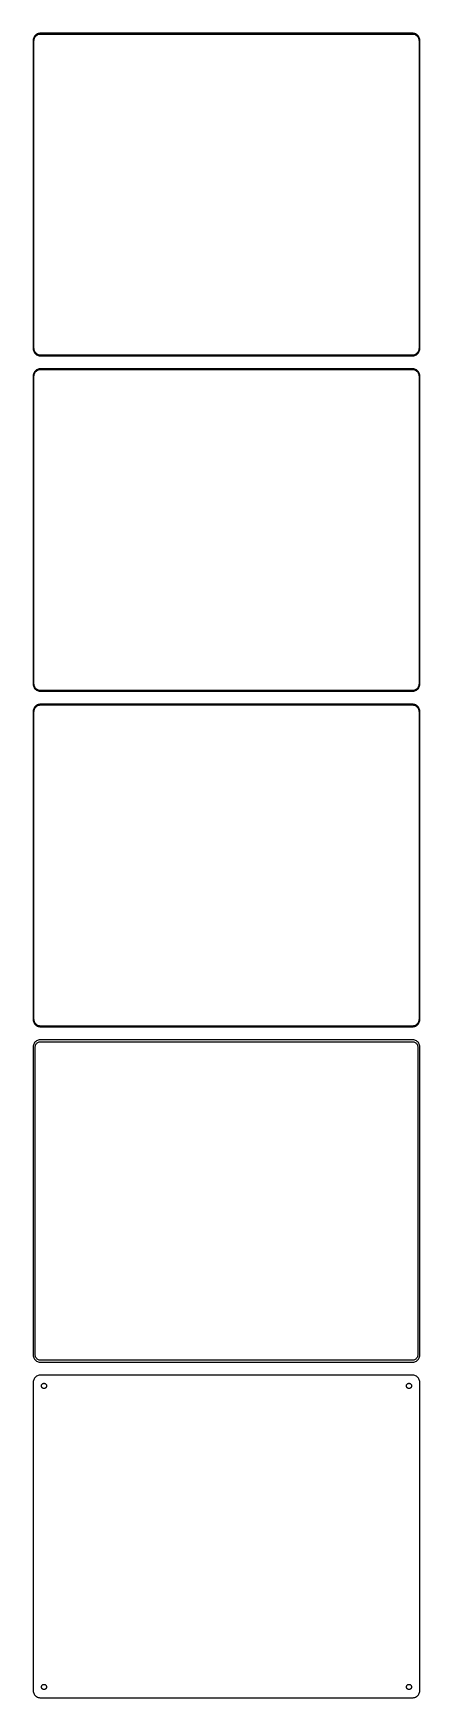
# Model space of a CAD drawing. Header units: metres. Extents: x -135 to 135, y 824 to 1984.
import ezdxf

# ---------------------------------------------------------------- set-up
doc = ezdxf.new("R2010")
doc.units = ezdxf.units.M

msp = doc.modelspace()

# ---------------------------------------------------------------- linework, layer by layer
for p, q in [((-134.961, 1980.13), (-135, 1979.5)), ((-135, 1979.5), (-135, 1764.5)), ((-134.843, 1980.74), (-134.961, 1980.13)), ((-134.649, 1981.34), (-134.843, 1980.74)), ((-134.382, 1981.91), (-134.649, 1981.34)), ((-134.5, 1979.25), (-134.463, 1979.85)), ((-134.5, 1764.75), (-134.5, 1979.25)), ((-134.463, 1979.85), (-134.351, 1980.43)), ((-134.045, 1982.44), (-134.382, 1981.91)), ((-134.351, 1980.43), (-134.166, 1981)), ((-134.166, 1981), (-133.912, 1981.54)), ((-133.645, 1982.92), (-134.045, 1982.44)), ((-133.912, 1981.54), (-133.593, 1982.04)), ((-133.187, 1983.35), (-133.645, 1982.92)), ((-133.593, 1982.04), (-133.213, 1982.5)), ((-133.213, 1982.5), (-132.778, 1982.91)), ((-132.679, 1983.72), (-133.187, 1983.35)), ((-132.778, 1982.91), (-132.295, 1983.26)), ((-132.129, 1984.02), (-132.679, 1983.72)), ((-132.295, 1983.26), (-131.772, 1983.55)), ((-131.545, 1984.26), (-132.129, 1984.02)), ((-131.772, 1983.55), (-131.218, 1983.77)), ((-130.937, 1984.41), (-131.545, 1984.26)), ((-131.218, 1983.77), (-130.64, 1983.92)), ((-130.314, 1984.49), (-130.937, 1984.41)), ((-130.64, 1983.92), (-130.048, 1983.99)), ((130.314, 1984.49), (-130.314, 1984.49)), ((-130.048, 1983.99), (130.048, 1983.99)), ((130.048, 1983.99), (130.64, 1983.92)), ((130.937, 1984.41), (130.314, 1984.49)), ((130.64, 1983.92), (131.218, 1983.77)), ((131.545, 1984.26), (130.937, 1984.41)), ((131.218, 1983.77), (131.772, 1983.55)), ((132.129, 1984.02), (131.545, 1984.26)), ((131.772, 1983.55), (132.295, 1983.26)), ((132.679, 1983.72), (132.129, 1984.02)), ((132.295, 1983.26), (132.778, 1982.91)), ((133.187, 1983.35), (132.679, 1983.72)), ((132.778, 1982.91), (133.213, 1982.5)), ((133.645, 1982.92), (133.187, 1983.35)), ((133.213, 1982.5), (133.593, 1982.04)), ((133.593, 1982.04), (133.912, 1981.54)), ((134.045, 1982.44), (133.645, 1982.92)), ((133.912, 1981.54), (134.166, 1981)), ((134.382, 1981.91), (134.045, 1982.44)), ((134.166, 1981), (134.351, 1980.43)), ((134.351, 1980.43), (134.463, 1979.85)), ((134.649, 1981.34), (134.382, 1981.91)), ((134.463, 1979.85), (134.5, 1979.25)), ((134.5, 1979.25), (134.5, 1764.75)), ((134.843, 1980.74), (134.649, 1981.34)), ((134.961, 1980.13), (134.843, 1980.74)), ((135, 1979.5), (134.961, 1980.13)), ((135, 1764.5), (135, 1979.5)), ((-134.463, 1764.15), (-134.5, 1764.75)), ((134.5, 1764.75), (134.463, 1764.15)), ((-135, 1764.5), (-134.961, 1763.87)), ((-134.961, 1763.87), (-134.843, 1763.26)), ((-134.843, 1763.26), (-134.649, 1762.66)), ((-134.649, 1762.66), (-134.382, 1762.09)), ((-134.351, 1763.57), (-134.463, 1764.15)), ((-134.382, 1762.09), (-134.045, 1761.56)), ((-134.166, 1763), (-134.351, 1763.57)), ((-133.912, 1762.46), (-134.166, 1763)), ((-134.045, 1761.56), (-133.645, 1761.08)), ((-133.593, 1761.96), (-133.912, 1762.46)), ((-133.645, 1761.08), (-133.187, 1760.65)), ((-133.213, 1761.5), (-133.593, 1761.96)), ((-132.778, 1761.09), (-133.213, 1761.5)), ((-133.187, 1760.65), (-132.679, 1760.28)), ((-132.295, 1760.74), (-132.778, 1761.09)), ((-132.679, 1760.28), (-132.129, 1759.98)), ((-131.772, 1760.45), (-132.295, 1760.74)), ((-132.129, 1759.98), (-131.545, 1759.74)), ((-131.218, 1760.23), (-131.772, 1760.45)), ((-131.545, 1759.74), (-130.937, 1759.59)), ((-130.64, 1760.08), (-131.218, 1760.23)), ((-130.937, 1759.59), (-130.314, 1759.51)), ((-130.048, 1760.01), (-130.64, 1760.08)), ((-130.314, 1759.51), (130.314, 1759.51)), ((130.048, 1760.01), (-130.048, 1760.01)), ((130.64, 1760.08), (130.048, 1760.01)), ((130.314, 1759.51), (130.937, 1759.59)), ((131.218, 1760.23), (130.64, 1760.08)), ((130.937, 1759.59), (131.545, 1759.74)), ((131.772, 1760.45), (131.218, 1760.23)), ((131.545, 1759.74), (132.129, 1759.98)), ((132.295, 1760.74), (131.772, 1760.45)), ((132.129, 1759.98), (132.679, 1760.28)), ((132.778, 1761.09), (132.295, 1760.74)), ((132.679, 1760.28), (133.187, 1760.65)), ((133.213, 1761.5), (132.778, 1761.09)), ((133.187, 1760.65), (133.645, 1761.08)), ((133.593, 1761.96), (133.213, 1761.5)), ((133.912, 1762.46), (133.593, 1761.96)), ((133.645, 1761.08), (134.045, 1761.56)), ((134.166, 1763), (133.912, 1762.46)), ((134.045, 1761.56), (134.382, 1762.09)), ((134.351, 1763.57), (134.166, 1763)), ((134.463, 1764.15), (134.351, 1763.57)), ((134.382, 1762.09), (134.649, 1762.66)), ((134.649, 1762.66), (134.843, 1763.26)), ((134.843, 1763.26), (134.961, 1763.87)), ((134.961, 1763.87), (135, 1764.5)), ((-134.961, 1746.13), (-135, 1745.5)), ((-135, 1745.5), (-135, 1530.5)), ((-134.843, 1746.74), (-134.961, 1746.13)), ((-134.649, 1747.34), (-134.843, 1746.74)), ((-134.382, 1747.91), (-134.649, 1747.34)), ((-134.5, 1745.25), (-134.463, 1745.85)), ((-134.5, 1530.75), (-134.5, 1745.25)), ((-134.463, 1745.85), (-134.351, 1746.43)), ((-134.045, 1748.44), (-134.382, 1747.91)), ((-134.351, 1746.43), (-134.166, 1747)), ((-134.166, 1747), (-133.912, 1747.54)), ((-133.645, 1748.92), (-134.045, 1748.44)), ((-133.912, 1747.54), (-133.593, 1748.04)), ((-133.187, 1749.35), (-133.645, 1748.92)), ((-133.593, 1748.04), (-133.213, 1748.5)), ((-133.213, 1748.5), (-132.778, 1748.91)), ((-132.679, 1749.72), (-133.187, 1749.35)), ((-132.778, 1748.91), (-132.295, 1749.26)), ((-132.129, 1750.02), (-132.679, 1749.72)), ((-132.295, 1749.26), (-131.772, 1749.55)), ((-131.545, 1750.26), (-132.129, 1750.02)), ((-131.772, 1749.55), (-131.218, 1749.77)), ((-130.937, 1750.41), (-131.545, 1750.26)), ((-131.218, 1749.77), (-130.64, 1749.92)), ((-130.314, 1750.49), (-130.937, 1750.41)), ((-130.64, 1749.92), (-130.048, 1749.99)), ((130.314, 1750.49), (-130.314, 1750.49)), ((-130.048, 1749.99), (130.048, 1749.99)), ((130.048, 1749.99), (130.64, 1749.92)), ((130.937, 1750.41), (130.314, 1750.49)), ((130.64, 1749.92), (131.218, 1749.77)), ((131.545, 1750.26), (130.937, 1750.41)), ((131.218, 1749.77), (131.772, 1749.55)), ((132.129, 1750.02), (131.545, 1750.26)), ((131.772, 1749.55), (132.295, 1749.26)), ((132.679, 1749.72), (132.129, 1750.02)), ((132.295, 1749.26), (132.778, 1748.91)), ((133.187, 1749.35), (132.679, 1749.72)), ((132.778, 1748.91), (133.213, 1748.5)), ((133.645, 1748.92), (133.187, 1749.35)), ((133.213, 1748.5), (133.593, 1748.04)), ((133.593, 1748.04), (133.912, 1747.54)), ((134.045, 1748.44), (133.645, 1748.92)), ((133.912, 1747.54), (134.166, 1747)), ((134.382, 1747.91), (134.045, 1748.44)), ((134.166, 1747), (134.351, 1746.43)), ((134.351, 1746.43), (134.463, 1745.85)), ((134.649, 1747.34), (134.382, 1747.91)), ((134.463, 1745.85), (134.5, 1745.25)), ((134.5, 1745.25), (134.5, 1530.75)), ((134.843, 1746.74), (134.649, 1747.34)), ((134.961, 1746.13), (134.843, 1746.74)), ((135, 1745.5), (134.961, 1746.13)), ((135, 1530.5), (135, 1745.5)), ((-135, 1530.5), (-134.961, 1529.87)), ((-134.961, 1529.87), (-134.843, 1529.26)), ((-134.843, 1529.26), (-134.649, 1528.66)), ((-134.649, 1528.66), (-134.382, 1528.09)), ((-134.463, 1530.15), (-134.5, 1530.75)), ((-134.351, 1529.57), (-134.463, 1530.15)), ((-134.382, 1528.09), (-134.045, 1527.56)), ((-134.166, 1529), (-134.351, 1529.57)), ((-133.912, 1528.46), (-134.166, 1529)), ((-134.045, 1527.56), (-133.645, 1527.08)), ((-133.593, 1527.96), (-133.912, 1528.46)), ((-133.645, 1527.08), (-133.187, 1526.65)), ((-133.213, 1527.5), (-133.593, 1527.96)), ((-132.778, 1527.09), (-133.213, 1527.5)), ((-133.187, 1526.65), (-132.679, 1526.28)), ((-132.295, 1526.74), (-132.778, 1527.09)), ((-132.679, 1526.28), (-132.129, 1525.98)), ((-131.772, 1526.45), (-132.295, 1526.74)), ((-132.129, 1525.98), (-131.545, 1525.74)), ((-131.218, 1526.23), (-131.772, 1526.45)), ((-131.545, 1525.74), (-130.937, 1525.59)), ((-130.64, 1526.08), (-131.218, 1526.23)), ((-130.937, 1525.59), (-130.314, 1525.51)), ((-130.048, 1526.01), (-130.64, 1526.08)), ((-130.314, 1525.51), (130.314, 1525.51)), ((130.048, 1526.01), (-130.048, 1526.01)), ((130.64, 1526.08), (130.048, 1526.01)), ((130.314, 1525.51), (130.937, 1525.59)), ((131.218, 1526.23), (130.64, 1526.08)), ((130.937, 1525.59), (131.545, 1525.74)), ((131.772, 1526.45), (131.218, 1526.23)), ((131.545, 1525.74), (132.129, 1525.98)), ((132.295, 1526.74), (131.772, 1526.45)), ((132.129, 1525.98), (132.679, 1526.28)), ((132.778, 1527.09), (132.295, 1526.74)), ((132.679, 1526.28), (133.187, 1526.65)), ((133.213, 1527.5), (132.778, 1527.09)), ((133.187, 1526.65), (133.645, 1527.08)), ((133.593, 1527.96), (133.213, 1527.5)), ((133.912, 1528.46), (133.593, 1527.96)), ((133.645, 1527.08), (134.045, 1527.56)), ((134.166, 1529), (133.912, 1528.46)), ((134.045, 1527.56), (134.382, 1528.09)), ((134.351, 1529.57), (134.166, 1529)), ((134.463, 1530.15), (134.351, 1529.57)), ((134.382, 1528.09), (134.649, 1528.66)), ((134.5, 1530.75), (134.463, 1530.15)), ((134.649, 1528.66), (134.843, 1529.26)), ((134.843, 1529.26), (134.961, 1529.87)), ((134.961, 1529.87), (135, 1530.5)), ((-134.961, 1512.13), (-135, 1511.5)), ((-135, 1511.5), (-135, 1296.5)), ((-134.843, 1512.74), (-134.961, 1512.13)), ((-134.649, 1513.34), (-134.843, 1512.74)), ((-134.382, 1513.91), (-134.649, 1513.34)), ((-134.5, 1511.25), (-134.463, 1511.85)), ((-134.5, 1296.75), (-134.5, 1511.25)), ((-134.463, 1511.85), (-134.351, 1512.43)), ((-134.045, 1514.44), (-134.382, 1513.91)), ((-134.351, 1512.43), (-134.166, 1513)), ((-134.166, 1513), (-133.912, 1513.54)), ((-133.645, 1514.92), (-134.045, 1514.44)), ((-133.912, 1513.54), (-133.593, 1514.04)), ((-133.187, 1515.35), (-133.645, 1514.92)), ((-133.593, 1514.04), (-133.213, 1514.5)), ((-133.213, 1514.5), (-132.778, 1514.91)), ((-132.679, 1515.72), (-133.187, 1515.35)), ((-132.778, 1514.91), (-132.295, 1515.26)), ((-132.129, 1516.02), (-132.679, 1515.72)), ((-132.295, 1515.26), (-131.772, 1515.55)), ((-131.545, 1516.26), (-132.129, 1516.02)), ((-131.772, 1515.55), (-131.218, 1515.77)), ((-130.937, 1516.41), (-131.545, 1516.26)), ((-131.218, 1515.77), (-130.64, 1515.92)), ((-130.314, 1516.49), (-130.937, 1516.41)), ((-130.64, 1515.92), (-130.048, 1515.99)), ((130.314, 1516.49), (-130.314, 1516.49)), ((-130.048, 1515.99), (130.048, 1515.99)), ((130.048, 1515.99), (130.64, 1515.92)), ((130.937, 1516.41), (130.314, 1516.49)), ((130.64, 1515.92), (131.218, 1515.77)), ((131.545, 1516.26), (130.937, 1516.41)), ((131.218, 1515.77), (131.772, 1515.55)), ((132.129, 1516.02), (131.545, 1516.26)), ((131.772, 1515.55), (132.295, 1515.26)), ((132.679, 1515.72), (132.129, 1516.02)), ((132.295, 1515.26), (132.778, 1514.91)), ((133.187, 1515.35), (132.679, 1515.72)), ((132.778, 1514.91), (133.213, 1514.5)), ((133.645, 1514.92), (133.187, 1515.35)), ((133.213, 1514.5), (133.593, 1514.04)), ((133.593, 1514.04), (133.912, 1513.54)), ((134.045, 1514.44), (133.645, 1514.92)), ((133.912, 1513.54), (134.166, 1513)), ((134.382, 1513.91), (134.045, 1514.44)), ((134.166, 1513), (134.351, 1512.43)), ((134.351, 1512.43), (134.463, 1511.85)), ((134.649, 1513.34), (134.382, 1513.91)), ((134.463, 1511.85), (134.5, 1511.25)), ((134.5, 1511.25), (134.5, 1296.75)), ((134.843, 1512.74), (134.649, 1513.34)), ((134.961, 1512.13), (134.843, 1512.74)), ((135, 1511.5), (134.961, 1512.13)), ((135, 1296.5), (135, 1511.5)), ((-135, 1296.5), (-134.961, 1295.87)), ((-134.961, 1295.87), (-134.843, 1295.26)), ((-134.843, 1295.26), (-134.649, 1294.66)), ((-134.649, 1294.66), (-134.382, 1294.09)), ((-134.463, 1296.15), (-134.5, 1296.75)), ((-134.351, 1295.57), (-134.463, 1296.15)), ((-134.382, 1294.09), (-134.045, 1293.56)), ((-134.166, 1295), (-134.351, 1295.57)), ((-133.912, 1294.46), (-134.166, 1295)), ((-134.045, 1293.56), (-133.645, 1293.08)), ((-133.593, 1293.96), (-133.912, 1294.46)), ((-133.645, 1293.08), (-133.187, 1292.65)), ((-133.213, 1293.5), (-133.593, 1293.96)), ((-132.778, 1293.09), (-133.213, 1293.5)), ((-133.187, 1292.65), (-132.679, 1292.28)), ((-132.295, 1292.74), (-132.778, 1293.09)), ((-132.679, 1292.28), (-132.129, 1291.98)), ((-131.772, 1292.45), (-132.295, 1292.74)), ((-132.129, 1291.98), (-131.545, 1291.74)), ((-131.218, 1292.23), (-131.772, 1292.45)), ((-131.545, 1291.74), (-130.937, 1291.59)), ((-130.64, 1292.08), (-131.218, 1292.23)), ((-130.937, 1291.59), (-130.314, 1291.51)), ((-130.048, 1292.01), (-130.64, 1292.08)), ((-130.314, 1291.51), (130.314, 1291.51)), ((130.048, 1292.01), (-130.048, 1292.01)), ((130.64, 1292.08), (130.048, 1292.01)), ((130.314, 1291.51), (130.937, 1291.59)), ((131.218, 1292.23), (130.64, 1292.08)), ((130.937, 1291.59), (131.545, 1291.74)), ((131.772, 1292.45), (131.218, 1292.23)), ((131.545, 1291.74), (132.129, 1291.98)), ((132.295, 1292.74), (131.772, 1292.45)), ((132.129, 1291.98), (132.679, 1292.28)), ((132.778, 1293.09), (132.295, 1292.74)), ((132.679, 1292.28), (133.187, 1292.65)), ((133.213, 1293.5), (132.778, 1293.09)), ((133.187, 1292.65), (133.645, 1293.08)), ((133.593, 1293.96), (133.213, 1293.5)), ((133.912, 1294.46), (133.593, 1293.96)), ((133.645, 1293.08), (134.045, 1293.56)), ((134.166, 1295), (133.912, 1294.46)), ((134.045, 1293.56), (134.382, 1294.09)), ((134.351, 1295.57), (134.166, 1295)), ((134.463, 1296.15), (134.351, 1295.57)), ((134.382, 1294.09), (134.649, 1294.66)), ((134.5, 1296.75), (134.463, 1296.15)), ((134.649, 1294.66), (134.843, 1295.26)), ((134.843, 1295.26), (134.961, 1295.87)), ((134.961, 1295.87), (135, 1296.5)), ((-134.961, 1278.13), (-135, 1277.5)), ((-135, 1277.5), (-135, 1062.5)), ((-134.843, 1278.74), (-134.961, 1278.13)), ((-134.649, 1279.34), (-134.843, 1278.74)), ((-134.382, 1279.91), (-134.649, 1279.34)), ((-134.045, 1280.44), (-134.382, 1279.91)), ((-133.645, 1280.92), (-134.045, 1280.44)), ((-133.187, 1281.35), (-133.645, 1280.92)), ((-133.619, 1277.25), (-133.589, 1277.73)), ((-133.619, 1062.75), (-133.619, 1277.25)), ((-133.589, 1277.73), (-133.498, 1278.21)), ((-133.498, 1278.21), (-133.348, 1278.67)), ((-133.348, 1278.67), (-133.141, 1279.11)), ((-132.679, 1281.72), (-133.187, 1281.35)), ((-133.141, 1279.11), (-132.88, 1279.52)), ((-132.88, 1279.52), (-132.571, 1279.9)), ((-132.129, 1282.02), (-132.679, 1281.72)), ((-132.571, 1279.9), (-132.216, 1280.23)), ((-132.216, 1280.23), (-131.823, 1280.52)), ((-131.545, 1282.26), (-132.129, 1282.02)), ((-131.823, 1280.52), (-131.398, 1280.75)), ((-130.937, 1282.41), (-131.545, 1282.26)), ((-131.398, 1280.75), (-130.946, 1280.93)), ((-130.946, 1280.93), (-130.475, 1281.05)), ((-130.314, 1282.49), (-130.937, 1282.41)), ((-130.475, 1281.05), (-129.993, 1281.11)), ((130.314, 1282.49), (-130.314, 1282.49)), ((-129.993, 1281.11), (129.993, 1281.11)), ((129.993, 1281.11), (130.475, 1281.05)), ((130.937, 1282.41), (130.314, 1282.49)), ((130.475, 1281.05), (130.946, 1280.93)), ((131.545, 1282.26), (130.937, 1282.41)), ((130.946, 1280.93), (131.398, 1280.75)), ((131.398, 1280.75), (131.823, 1280.52)), ((132.129, 1282.02), (131.545, 1282.26)), ((131.823, 1280.52), (132.216, 1280.23)), ((132.679, 1281.72), (132.129, 1282.02)), ((132.216, 1280.23), (132.571, 1279.9)), ((132.571, 1279.9), (132.88, 1279.52)), ((133.187, 1281.35), (132.679, 1281.72)), ((132.88, 1279.52), (133.141, 1279.11)), ((133.141, 1279.11), (133.348, 1278.67)), ((133.645, 1280.92), (133.187, 1281.35)), ((133.348, 1278.67), (133.498, 1278.21)), ((133.498, 1278.21), (133.589, 1277.73)), ((133.589, 1277.73), (133.619, 1277.25)), ((133.619, 1277.25), (133.619, 1062.75)), ((134.045, 1280.44), (133.645, 1280.92)), ((134.382, 1279.91), (134.045, 1280.44)), ((134.649, 1279.34), (134.382, 1279.91)), ((134.843, 1278.74), (134.649, 1279.34)), ((134.961, 1278.13), (134.843, 1278.74)), ((135, 1277.5), (134.961, 1278.13)), ((135, 1062.5), (135, 1277.5)), ((-135, 1062.5), (-134.961, 1061.87)), ((-134.961, 1061.87), (-134.843, 1061.26)), ((-134.843, 1061.26), (-134.649, 1060.66)), ((-134.649, 1060.66), (-134.382, 1060.09)), ((-134.382, 1060.09), (-134.045, 1059.56)), ((-134.045, 1059.56), (-133.645, 1059.08)), ((-133.645, 1059.08), (-133.187, 1058.65)), ((-133.589, 1062.27), (-133.619, 1062.75)), ((-133.498, 1061.79), (-133.589, 1062.27)), ((-133.348, 1061.33), (-133.498, 1061.79)), ((-133.141, 1060.89), (-133.348, 1061.33)), ((-133.187, 1058.65), (-132.679, 1058.28)), ((-132.88, 1060.48), (-133.141, 1060.89)), ((-132.571, 1060.1), (-132.88, 1060.48)), ((-132.679, 1058.28), (-132.129, 1057.98)), ((-132.216, 1059.77), (-132.571, 1060.1)), ((-131.823, 1059.48), (-132.216, 1059.77)), ((-132.129, 1057.98), (-131.545, 1057.74)), ((-131.398, 1059.25), (-131.823, 1059.48)), ((-131.545, 1057.74), (-130.937, 1057.59)), ((-130.946, 1059.07), (-131.398, 1059.25)), ((-130.475, 1058.95), (-130.946, 1059.07)), ((-130.937, 1057.59), (-130.314, 1057.51)), ((-129.993, 1058.89), (-130.475, 1058.95)), ((-130.314, 1057.51), (130.314, 1057.51)), ((129.993, 1058.89), (-129.993, 1058.89)), ((130.475, 1058.95), (129.993, 1058.89)), ((130.314, 1057.51), (130.937, 1057.59)), ((130.946, 1059.07), (130.475, 1058.95)), ((130.937, 1057.59), (131.545, 1057.74)), ((131.398, 1059.25), (130.946, 1059.07)), ((131.823, 1059.48), (131.398, 1059.25)), ((131.545, 1057.74), (132.129, 1057.98)), ((132.216, 1059.77), (131.823, 1059.48)), ((132.129, 1057.98), (132.679, 1058.28)), ((132.571, 1060.1), (132.216, 1059.77)), ((132.88, 1060.48), (132.571, 1060.1)), ((132.679, 1058.28), (133.187, 1058.65)), ((133.141, 1060.89), (132.88, 1060.48)), ((133.348, 1061.33), (133.141, 1060.89)), ((133.187, 1058.65), (133.645, 1059.08)), ((133.498, 1061.79), (133.348, 1061.33)), ((133.589, 1062.27), (133.498, 1061.79)), ((133.619, 1062.75), (133.589, 1062.27)), ((133.645, 1059.08), (134.045, 1059.56)), ((134.045, 1059.56), (134.382, 1060.09)), ((134.382, 1060.09), (134.649, 1060.66)), ((134.649, 1060.66), (134.843, 1061.26)), ((134.843, 1061.26), (134.961, 1061.87)), ((134.961, 1061.87), (135, 1062.5)), ((-134.649, 1045.34), (-134.843, 1044.74)), ((-134.382, 1045.91), (-134.649, 1045.34)), ((-134.045, 1046.44), (-134.382, 1045.91)), ((-133.645, 1046.92), (-134.045, 1046.44)), ((-133.187, 1047.35), (-133.645, 1046.92)), ((-132.679, 1047.72), (-133.187, 1047.35)), ((-132.129, 1048.02), (-132.679, 1047.72)), ((-131.545, 1048.26), (-132.129, 1048.02)), ((-130.937, 1048.41), (-131.545, 1048.26)), ((-130.314, 1048.49), (-130.937, 1048.41)), ((130.314, 1048.49), (-130.314, 1048.49)), ((130.937, 1048.41), (130.314, 1048.49)), ((131.545, 1048.26), (130.937, 1048.41)), ((132.129, 1048.02), (131.545, 1048.26)), ((132.679, 1047.72), (132.129, 1048.02)), ((133.187, 1047.35), (132.679, 1047.72)), ((133.645, 1046.92), (133.187, 1047.35)), ((134.045, 1046.44), (133.645, 1046.92)), ((134.382, 1045.91), (134.045, 1046.44)), ((134.649, 1045.34), (134.382, 1045.91)), ((134.843, 1044.74), (134.649, 1045.34)), ((-134.961, 1044.13), (-135, 1043.5)), ((-135, 1043.5), (-135, 828.5)), ((-134.843, 1044.74), (-134.961, 1044.13)), ((-129.3, 1041), (-129.286, 1041.23)), ((-129.286, 1040.77), (-129.3, 1041)), ((-129.286, 1041.23), (-129.243, 1041.45)), ((-129.243, 1040.55), (-129.286, 1040.77)), ((-129.243, 1041.45), (-129.174, 1041.66)), ((-129.174, 1040.34), (-129.243, 1040.55)), ((-129.174, 1041.66), (-129.077, 1041.87)), ((-129.077, 1040.13), (-129.174, 1040.34)), ((-129.077, 1041.87), (-128.956, 1042.06)), ((-128.956, 1039.94), (-129.077, 1040.13)), ((-128.956, 1042.06), (-128.812, 1042.23)), ((-128.812, 1039.77), (-128.956, 1039.94)), ((-128.812, 1042.23), (-128.647, 1042.39)), ((-128.647, 1039.61), (-128.812, 1039.77)), ((-128.647, 1042.39), (-128.464, 1042.52)), ((-128.464, 1039.48), (-128.647, 1039.61)), ((-128.464, 1042.52), (-128.266, 1042.63)), ((-128.266, 1039.37), (-128.464, 1039.48)), ((-128.266, 1042.63), (-128.056, 1042.71)), ((-128.056, 1039.29), (-128.266, 1039.37)), ((-128.056, 1042.71), (-127.837, 1042.77)), ((-127.837, 1039.23), (-128.056, 1039.29)), ((-127.837, 1042.77), (-127.613, 1042.8)), ((-127.613, 1039.2), (-127.837, 1039.23)), ((-127.613, 1042.8), (-127.387, 1042.8)), ((-127.387, 1039.2), (-127.613, 1039.2)), ((-127.387, 1042.8), (-127.163, 1042.77)), ((-127.163, 1039.23), (-127.387, 1039.2)), ((-127.163, 1042.77), (-126.944, 1042.71)), ((-126.944, 1039.29), (-127.163, 1039.23)), ((-126.944, 1042.71), (-126.734, 1042.63)), ((-126.734, 1039.37), (-126.944, 1039.29)), ((-126.734, 1042.63), (-126.536, 1042.52)), ((-126.536, 1039.48), (-126.734, 1039.37)), ((-126.536, 1042.52), (-126.353, 1042.39)), ((-126.353, 1039.61), (-126.536, 1039.48)), ((-126.353, 1042.39), (-126.188, 1042.23)), ((-126.188, 1039.77), (-126.353, 1039.61)), ((-126.188, 1042.23), (-126.044, 1042.06)), ((-126.044, 1039.94), (-126.188, 1039.77)), ((-126.044, 1042.06), (-125.923, 1041.87)), ((-125.923, 1040.13), (-126.044, 1039.94)), ((-125.923, 1041.87), (-125.826, 1041.66)), ((-125.826, 1040.34), (-125.923, 1040.13)), ((-125.826, 1041.66), (-125.757, 1041.45)), ((-125.757, 1040.55), (-125.826, 1040.34)), ((-125.757, 1041.45), (-125.714, 1041.23)), ((-125.714, 1040.77), (-125.757, 1040.55)), ((-125.714, 1041.23), (-125.7, 1041)), ((-125.7, 1041), (-125.714, 1040.77)), ((125.7, 1041), (125.714, 1041.23)), ((125.714, 1040.77), (125.7, 1041)), ((125.714, 1041.23), (125.757, 1041.45)), ((125.757, 1040.55), (125.714, 1040.77)), ((125.757, 1041.45), (125.826, 1041.66)), ((125.826, 1040.34), (125.757, 1040.55)), ((125.826, 1041.66), (125.923, 1041.87)), ((125.923, 1040.13), (125.826, 1040.34)), ((125.923, 1041.87), (126.044, 1042.06)), ((126.044, 1039.94), (125.923, 1040.13)), ((126.044, 1042.06), (126.188, 1042.23)), ((126.188, 1039.77), (126.044, 1039.94)), ((126.188, 1042.23), (126.353, 1042.39)), ((126.353, 1039.61), (126.188, 1039.77)), ((126.353, 1042.39), (126.536, 1042.52)), ((126.536, 1039.48), (126.353, 1039.61)), ((126.536, 1042.52), (126.734, 1042.63)), ((126.734, 1039.37), (126.536, 1039.48)), ((126.734, 1042.63), (126.944, 1042.71)), ((126.944, 1039.29), (126.734, 1039.37)), ((126.944, 1042.71), (127.163, 1042.77)), ((127.163, 1039.23), (126.944, 1039.29)), ((127.163, 1042.77), (127.387, 1042.8)), ((127.387, 1039.2), (127.163, 1039.23)), ((127.387, 1042.8), (127.613, 1042.8)), ((127.613, 1039.2), (127.387, 1039.2)), ((127.613, 1042.8), (127.837, 1042.77)), ((127.837, 1039.23), (127.613, 1039.2)), ((127.837, 1042.77), (128.056, 1042.71)), ((128.056, 1039.29), (127.837, 1039.23)), ((128.056, 1042.71), (128.266, 1042.63)), ((128.266, 1039.37), (128.056, 1039.29)), ((128.266, 1042.63), (128.464, 1042.52)), ((128.464, 1039.48), (128.266, 1039.37)), ((128.464, 1042.52), (128.647, 1042.39)), ((128.647, 1039.61), (128.464, 1039.48)), ((128.647, 1042.39), (128.812, 1042.23)), ((128.812, 1039.77), (128.647, 1039.61)), ((128.812, 1042.23), (128.956, 1042.06)), ((128.956, 1039.94), (128.812, 1039.77)), ((128.956, 1042.06), (129.077, 1041.87)), ((129.077, 1040.13), (128.956, 1039.94)), ((129.077, 1041.87), (129.174, 1041.66)), ((129.174, 1040.34), (129.077, 1040.13)), ((129.174, 1041.66), (129.243, 1041.45)), ((129.243, 1040.55), (129.174, 1040.34)), ((129.243, 1041.45), (129.286, 1041.23)), ((129.286, 1040.77), (129.243, 1040.55)), ((129.286, 1041.23), (129.3, 1041)), ((129.3, 1041), (129.286, 1040.77)), ((134.961, 1044.13), (134.843, 1044.74)), ((135, 1043.5), (134.961, 1044.13)), ((135, 828.5), (135, 1043.5)), ((-135, 828.5), (-134.961, 827.873)), ((-134.961, 827.873), (-134.843, 827.257)), ((-134.843, 827.257), (-134.649, 826.659)), ((-134.649, 826.659), (-134.382, 826.091)), ((-134.382, 826.091), (-134.045, 825.561)), ((-134.045, 825.561), (-133.645, 825.077)), ((-133.645, 825.077), (-133.187, 824.647)), ((-133.187, 824.647), (-132.679, 824.278)), ((-129.3, 831), (-129.286, 831.226)), ((-129.286, 830.774), (-129.3, 831)), ((-129.286, 831.226), (-129.243, 831.448)), ((-129.243, 830.552), (-129.286, 830.774)), ((-129.243, 831.448), (-129.174, 831.663)), ((-129.174, 830.337), (-129.243, 830.552)), ((-129.174, 831.663), (-129.077, 831.867)), ((-129.077, 830.133), (-129.174, 830.337)), ((-129.077, 831.867), (-128.956, 832.058)), ((-128.956, 829.942), (-129.077, 830.133)), ((-128.956, 832.058), (-128.812, 832.232)), ((-128.812, 829.768), (-128.956, 829.942)), ((-128.812, 832.232), (-128.647, 832.387)), ((-128.647, 829.613), (-128.812, 829.768)), ((-128.647, 832.387), (-128.464, 832.52)), ((-128.464, 829.48), (-128.647, 829.613)), ((-128.464, 832.52), (-128.266, 832.629)), ((-128.266, 829.371), (-128.464, 829.48)), ((-128.266, 832.629), (-128.056, 832.712)), ((-128.056, 829.288), (-128.266, 829.371)), ((-128.056, 832.712), (-127.837, 832.768)), ((-127.837, 829.232), (-128.056, 829.288)), ((-127.837, 832.768), (-127.613, 832.796)), ((-127.613, 829.204), (-127.837, 829.232)), ((-127.613, 832.796), (-127.387, 832.796)), ((-127.387, 829.204), (-127.613, 829.204)), ((-127.387, 832.796), (-127.163, 832.768)), ((-127.163, 829.232), (-127.387, 829.204)), ((-127.163, 832.768), (-126.944, 832.712)), ((-126.944, 829.288), (-127.163, 829.232)), ((-126.944, 832.712), (-126.734, 832.629)), ((-126.734, 829.371), (-126.944, 829.288)), ((-126.734, 832.629), (-126.536, 832.52)), ((-126.536, 829.48), (-126.734, 829.371)), ((-126.536, 832.52), (-126.353, 832.387)), ((-126.353, 829.613), (-126.536, 829.48)), ((-126.353, 832.387), (-126.188, 832.232)), ((-126.188, 829.768), (-126.353, 829.613)), ((-126.188, 832.232), (-126.044, 832.058)), ((-126.044, 829.942), (-126.188, 829.768)), ((-126.044, 832.058), (-125.923, 831.867)), ((-125.923, 830.133), (-126.044, 829.942)), ((-125.923, 831.867), (-125.826, 831.663)), ((-125.826, 830.337), (-125.923, 830.133)), ((-125.826, 831.663), (-125.757, 831.448)), ((-125.757, 830.552), (-125.826, 830.337)), ((-125.757, 831.448), (-125.714, 831.226)), ((-125.714, 830.774), (-125.757, 830.552)), ((-125.714, 831.226), (-125.7, 831)), ((-125.7, 831), (-125.714, 830.774)), ((125.7, 831), (125.714, 831.226)), ((125.714, 830.774), (125.7, 831)), ((125.714, 831.226), (125.757, 831.448)), ((125.757, 830.552), (125.714, 830.774)), ((125.757, 831.448), (125.826, 831.663)), ((125.826, 830.337), (125.757, 830.552)), ((125.826, 831.663), (125.923, 831.867)), ((125.923, 830.133), (125.826, 830.337)), ((125.923, 831.867), (126.044, 832.058)), ((126.044, 829.942), (125.923, 830.133)), ((126.044, 832.058), (126.188, 832.232)), ((126.188, 829.768), (126.044, 829.942)), ((126.188, 832.232), (126.353, 832.387)), ((126.353, 829.613), (126.188, 829.768)), ((126.353, 832.387), (126.536, 832.52)), ((126.536, 829.48), (126.353, 829.613)), ((126.536, 832.52), (126.734, 832.629)), ((126.734, 829.371), (126.536, 829.48)), ((126.734, 832.629), (126.944, 832.712)), ((126.944, 829.288), (126.734, 829.371)), ((126.944, 832.712), (127.163, 832.768)), ((127.163, 829.232), (126.944, 829.288)), ((127.163, 832.768), (127.387, 832.796)), ((127.387, 829.204), (127.163, 829.232)), ((127.387, 832.796), (127.613, 832.796)), ((127.613, 829.204), (127.387, 829.204)), ((127.613, 832.796), (127.837, 832.768)), ((127.837, 829.232), (127.613, 829.204)), ((127.837, 832.768), (128.056, 832.712)), ((128.056, 829.288), (127.837, 829.232)), ((128.056, 832.712), (128.266, 832.629)), ((128.266, 829.371), (128.056, 829.288)), ((128.266, 832.629), (128.464, 832.52)), ((128.464, 829.48), (128.266, 829.371)), ((128.464, 832.52), (128.647, 832.387)), ((128.647, 829.613), (128.464, 829.48)), ((128.647, 832.387), (128.812, 832.232)), ((128.812, 829.768), (128.647, 829.613)), ((128.812, 832.232), (128.956, 832.058)), ((128.956, 829.942), (128.812, 829.768)), ((128.956, 832.058), (129.077, 831.867)), ((129.077, 830.133), (128.956, 829.942)), ((129.077, 831.867), (129.174, 831.663)), ((129.174, 830.337), (129.077, 830.133)), ((129.174, 831.663), (129.243, 831.448)), ((129.243, 830.552), (129.174, 830.337)), ((129.243, 831.448), (129.286, 831.226)), ((129.286, 830.774), (129.243, 830.552)), ((129.286, 831.226), (129.3, 831)), ((129.3, 831), (129.286, 830.774)), ((132.679, 824.278), (133.187, 824.647)), ((133.187, 824.647), (133.645, 825.077)), ((133.645, 825.077), (134.045, 825.561)), ((134.045, 825.561), (134.382, 826.091)), ((134.382, 826.091), (134.649, 826.659)), ((134.649, 826.659), (134.843, 827.257)), ((134.843, 827.257), (134.961, 827.873)), ((134.961, 827.873), (135, 828.5)), ((-132.679, 824.278), (-132.129, 823.976)), ((-132.129, 823.976), (-131.545, 823.745)), ((-131.545, 823.745), (-130.937, 823.589)), ((-130.937, 823.589), (-130.314, 823.51)), ((-130.314, 823.51), (130.314, 823.51)), ((130.314, 823.51), (130.937, 823.589)), ((130.937, 823.589), (131.545, 823.745)), ((131.545, 823.745), (132.129, 823.976)), ((132.129, 823.976), (132.679, 824.278))]:
    msp.add_line(p, q)

doc.saveas('drawing.dxf')
